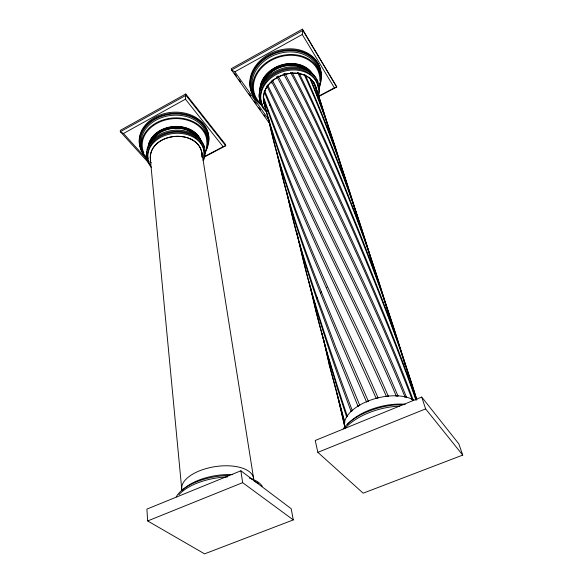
<?xml version="1.0" encoding="UTF-8"?>
<svg xmlns="http://www.w3.org/2000/svg" width="583" height="583" viewBox="0 0 583 583"><rect width="100%" height="100%" fill="white"/><g stroke="black" fill="none" stroke-linecap="round" stroke-linejoin="round"><path stroke-width="0.87" d="M201.988 157.293C203.161 126.555 145.837 131.277 150.698 161.076M344.925 422.551L344.502 422.544L344.684 421.509L329.235 364.55L321.991 333.294M185.751 93.994L225.446 144.409L225.694 145.735L223.129 146.69L185.452 99.168L185.751 93.994L120.273 130.381L120.353 131.736L149.073 163.349M346.645 417.027L337.12 387.659L328.994 359.653M302.431 29.15L336.763 87.013L334.394 87.844L302.242 34.484L302.847 30.411L302.431 29.15L231.24 68.714L231.524 70.011L269.069 122.802L268.741 121.497M376.144 398.422L376.166 398.357C336.464 308.196 289.955 219.427 269.361 122.357L269.324 122.292M397.868 396.134L397.934 395.872C355.448 294.976 299.283 199.947 263.254 96.377M264.339 91.094L264.157 91.648C306.454 195.436 362.954 292.812 404.937 396.797L406.387 397.227M358.071 406.409L334.882 348.758L316.598 298.744L317.159 297.621C304.88 262.62 293.956 227.071 286.435 190.721M316.693 298.54L317.181 297.614L335.932 347.701L359.777 405.374M346.542 417.013L347.687 415.883M386.135 396.593L388.263 396.163M297.592 72.7L298.285 72.729M267.553 85.023L267.604 84.958C317.859 189.096 372.785 291.238 413.143 399.858L412.851 400.113M351.17 411.467L352.671 410.41M395.864 396.054L397.934 395.864M326.312 287.645L326.968 287.171M357.882 406.213L359.398 405.287M404.551 397.023L404.923 396.804M277.012 76.708L278.2 76.147M204.035 157.184L225.694 145.735L185.948 95.321L120.353 131.736L123.479 133.492L185.452 99.168M318.442 96.698L336.763 87.013L302.847 30.411L231.524 70.011L234.847 71.811L302.242 34.484M309.398 77.546L309.478 77.503C323.252 110.602 335.006 144.518 345.1 178.915M204.203 156.696L223.129 146.69M318.573 96.21L334.394 87.844M366.51 401.978L368.522 401.148M344.866 427.186L344.837 426.676M411.591 399.421L413.143 399.858M240.881 470.794L146.901 509.105L147.659 520.947L204.575 553.85L293.285 519.912L291.194 508.704L240.881 470.794L242.645 482.658L293.285 519.912M421.735 397.059L315.243 440.478L317.844 452.342L363.165 493.182L462.727 455.09L458.821 443.86L421.735 397.059L425.619 408.894L462.727 455.09M147.659 520.947L242.645 482.658M317.844 452.342L425.619 408.894M284.22 73.669L284.803 73.502M376.166 398.349L378.09 397.854C337.921 306.184 289.459 216.424 268.18 117.832M290.713 72.452L290.633 72.46C332.448 151.114 365.446 234.293 390.523 319.739M266.89 85.985L266.948 86.029C316.022 190.087 371.335 291.376 412.028 399.246M123.479 133.492L147.222 159.691M150.268 166.089L151.354 167.379M234.366 73.108L236.45 76.045M239.052 79.711L240.619 81.912M248.948 93.637L250.508 95.838M254.159 100.968L256.243 103.905M258.845 107.571L260.404 109.764M264.055 114.895L265.097 116.367M234.847 71.811L269.215 120.295M265.36 106.434L265.586 106.849M284.89 73.48C332.121 160.252 370.599 251.732 399.464 346.222M283.557 73.873C336.267 170.229 378.418 272.254 409.215 377.675M278.142 76.096C334.329 179.105 382.178 286.836 416.583 399.122M276.94 76.752C333.039 180.045 381.778 287.565 416.896 399.872M268.967 121.556L268.909 121.446M291.988 72.372C332.623 149.481 364.557 231.036 388.708 314.747M272.246 80.017C326.509 183.514 378.367 288.672 416.094 399.508M271.248 80.891C325.161 184.694 377.595 289.678 416.022 400.39M297.636 72.635C328.652 134.345 353.458 199.073 373.003 265.294M298.926 72.846C328.71 132.96 352.547 195.924 371.247 260.324M388.249 396.097C346.062 298.54 291.485 205.296 263.786 102.047C258.83 73.349 311.184 60.085 316.598 90.671M386.325 396.316C344.138 299.341 290.261 206.244 264.092 103.082M304.071 74.354C326.181 122.066 344.196 171.606 358.997 222.043M396.156 395.791C353.728 295.552 297.687 200.997 263.21 97.485M305.201 74.857C325.868 120.382 342.913 167.51 356.774 215.542M368.23 400.995C333.046 320.184 295.231 239.329 276.896 152.629M366.445 401.731C332.121 322.486 296.026 242.929 278.259 157.964M264.952 105.589L263.786 102.018M406.438 397.161C364.623 292.433 308.327 194.336 264.544 90.54M310.36 78.246C322.465 108.147 333.097 138.645 342.09 169.624M352.234 410.396C330.124 352.38 309.697 293.446 296.915 232.588M151.296 162.941L151.106 162.424M351.097 411.43C330.335 355.914 311.409 299.509 299.086 241.449M313.479 81.824L320.176 100.75L332.172 138.747M329.278 364.725L344.495 422.544M314.062 82.757L320.599 101.755L330.984 135.511M315.447 309.23L328.907 360.185M316.598 298.744C305.179 265.374 295.202 231.473 288.002 196.93M347.228 415.934C332.776 373.273 319.812 330.058 310.003 286.078M315.826 87.005L321.379 105.399M399.734 347.074L405.09 365.031M316.321 88.9L319.987 101.464M333.199 142.208L333.928 144.81M321.634 106.237L322.844 110.595M344.735 426.72L336.989 393.671M338.869 400.638L344.83 426.771M323.631 339.474L329.555 365.519L329.264 364.674M310.717 287.9L315.724 310.054L315.432 309.187M309.092 281.713L309.821 285.204M267.575 116.935L267.459 115.988L267.59 117.008M201.922 152.629L253.561 478.089M150.37 159.399L181.779 489.399M265.068 105.844A27.131 21.615 -18.4 0 1 284.074 74.588A27.131 21.615 -18.4 0 1 316.547 90.197M271.591 81.78A3.214 2.616 -16.9 0 1 271.314 83.165M344.772 426.858A38.551 19.509 -14.5 0 1 368.893 400.732A38.551 19.509 -14.5 0 1 413.726 400.215M347.315 424.577A43.907 21.782 -14.4 0 1 405.258 404.289M343.139 428.877A47.93 23.663 -14.4 0 1 404.165 404.66M344.947 428.476A47.995 23.626 -14.4 0 1 399.807 406.111M253.838 96.37A36.321 29.456 -18.9 0 1 274.928 51.53A36.321 29.456 -18.9 0 1 320.861 71.687M320.949 72.372A36.321 29.456 -18.9 0 1 320.956 77.933M255.485 98.571A36.321 29.456 -18.9 0 1 254.224 96.931M266.344 111.047A29.551 23.568 -18.4 0 1 283.236 71.527A29.551 23.568 -18.4 0 1 318.252 95.306M266.453 111.79A30.666 24.486 -18.5 0 1 282.675 69.515A30.666 24.486 -18.5 0 1 318.558 95.991M259.537 102.411A33.843 27.321 -18.7 0 1 275.081 58.54A33.843 27.321 -18.7 0 1 319.732 77.065M319.797 77.707A33.843 27.321 -18.7 0 1 319.856 80.928M319.673 82.873A33.843 27.321 -18.7 0 1 319.331 84.819M260.922 103.781A33.843 27.321 -18.7 0 1 259.989 102.878M260.754 104.736A34.74 28.042 -18.7 0 1 279.709 56.106A34.74 28.042 -18.7 0 1 319.244 88.128M256.039 98.651A35.483 28.742 -18.8 0 1 278.222 52.368A35.483 28.742 -18.8 0 1 320.358 79.696M260.331 103.934A36.365 29.463 -18.8 0 1 256.833 65.617A36.365 29.463 -18.8 0 1 301.702 51.508A36.365 29.463 -18.8 0 1 319.863 85.213M262.277 104.561A29.507 23.56 -18.5 0 1 283.892 70.171A29.507 23.56 -18.5 0 1 318.369 89.199M253.875 93.739A34.616 28.02 -18.8 0 1 277.391 53.993A34.616 28.02 -18.8 0 1 319.433 72.343M259.763 100.713A30.622 24.479 -18.5 0 1 259.377 99.052M259.136 97.346A30.622 24.479 -18.5 0 1 259.1 93.863M259.297 92.099A30.622 24.479 -18.5 0 1 284.373 67.898A30.622 24.479 -18.5 0 1 316.212 78.166M317.057 79.682A30.622 24.479 -18.5 0 1 317.764 81.256M260.003 90.299A28.181 22.657 -18.6 0 1 281.378 65.252A28.181 22.657 -18.6 0 1 312.583 74.223M259.938 90.03A28.166 22.657 -18.6 0 1 281.305 64.983A28.166 22.657 -18.6 0 1 312.495 73.961M260.747 87.319A27.744 22.3 -18.6 0 1 282.485 65.609A27.744 22.3 -18.6 0 1 311.373 73.385M260.492 88.66A27.729 22.3 -18.6 0 1 281.472 65.617A27.729 22.3 -18.6 0 1 311.286 73.123M262.007 84.433A27.299 21.943 -18.6 0 1 281.713 66.506A27.299 21.943 -18.6 0 1 307.744 70.426M261.497 85.745A27.292 21.935 -18.6 0 1 280.722 66.542A27.292 21.935 -18.6 0 1 307.664 70.164M262.437 84.491A26.854 21.578 -18.6 0 1 306.119 69.741M150.625 160.77A26.002 19.909 -5.7 0 1 174.958 136.378A26.002 19.909 -5.7 0 1 202.053 156.776M182.056 490.587A36.335 17.366 -8.8 0 1 214.77 466.684A36.335 17.366 -8.8 0 1 253.685 479.292M176.212 496.942A45.146 21.032 -8.8 0 1 228.857 475.48M249.582 478.075A45.146 21.032 -8.8 0 1 262.263 486.215M178.908 494.756A45.204 20.995 -8.8 0 1 227.457 476.945M254.188 481.157A45.204 20.995 -8.8 0 1 258.386 483.54M182.778 489.946A41.364 19.363 -8.8 0 1 232.661 474.628M250.049 478.191A41.364 19.363 -8.8 0 1 251.871 479.058M147.098 159.458A33.318 25.863 -5.5 0 1 171.745 118.101A33.318 25.863 -5.5 0 1 204.801 153.446M146.821 158.394A34.885 27.182 -5.4 0 1 148.33 123.151A34.885 27.182 -5.4 0 1 192.98 116.892A34.885 27.182 -5.4 0 1 206.112 150.079M150.487 166.264A29.398 22.562 -5.7 0 1 173.421 131.466A29.398 22.562 -5.7 0 1 203.336 160.711M150.625 165.652A28.327 21.709 -5.7 0 1 173.676 133.463A28.327 21.709 -5.7 0 1 203.11 160.143M143.826 152.979A32.459 25.193 -5.5 0 1 172.976 118.699A32.459 25.193 -5.5 0 1 206.178 148.206M146.603 157.65A32.459 25.193 -5.5 0 1 144.606 154.59M142.449 151.281A34.033 26.512 -5.4 0 1 171.664 114.122A34.033 26.512 -5.4 0 1 207.271 145.167M143.717 153.482A34.033 26.512 -5.4 0 1 142.748 151.842M148.082 158.889A28.29 21.709 -5.7 0 1 175.512 132.195A28.29 21.709 -5.7 0 1 203.788 156.069M149.044 161.79A28.29 21.709 -5.7 0 1 148.497 160.354M140.131 146.872A34.842 27.175 -5.4 0 1 172.276 112.279A34.842 27.175 -5.4 0 1 208.474 141.705M141.866 151.019A34.842 27.175 -5.4 0 1 141.02 149.277M204.976 150.319A29.354 22.555 -5.7 0 1 204.924 153.46M146.595 156.382A29.354 22.555 -5.7 0 1 146.581 151.638M146.865 150.05A29.354 22.555 -5.7 0 1 175.388 130.191A29.354 22.555 -5.7 0 1 204.458 147.215M141.625 147.011A33.202 25.856 -5.4 0 1 172.597 115.296A33.202 25.856 -5.4 0 1 207.249 142.048M148.257 146.486A27.022 20.886 -5.6 0 1 172.867 126.846A27.022 20.886 -5.6 0 1 201.084 141.05M148.228 146.209A27.015 20.886 -5.6 0 1 172.838 126.569A27.015 20.886 -5.6 0 1 201.04 140.78M149.365 143.906A26.599 20.558 -5.6 0 1 172.954 127.466A26.599 20.558 -5.6 0 1 199.481 138.761M148.949 145.065A26.592 20.558 -5.6 0 1 171.985 127.298A26.592 20.558 -5.6 0 1 199.437 138.492M150.327 142.857A26.184 20.223 -5.6 0 1 173.034 128.078A26.184 20.223 -5.6 0 1 198.344 137.938M150.297 142.58A26.169 20.223 -5.6 0 1 172.998 127.808A26.169 20.223 -5.6 0 1 198.3 137.668M152.112 140.292A25.754 19.895 -5.6 0 1 173.982 128.347A25.754 19.895 -5.6 0 1 197.076 136.932M315.002 304.508L315.133 303.473L315.002 304.508M267.663 111.069L267.881 110.092L267.677 111.018M269.834 104.845L269.565 105.392L269.834 104.845M320.92 292.418C319.404 294.102 322.523 290.698 320.92 292.418"/></g></svg>
